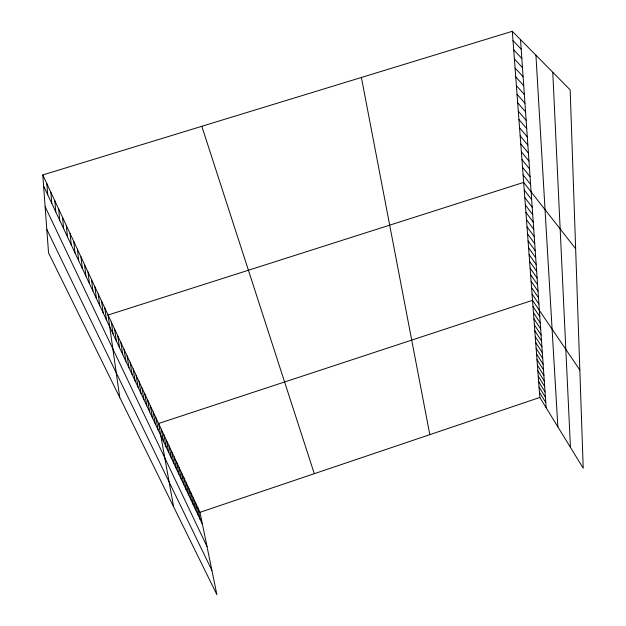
<?xml version="1.0" encoding="UTF-8"?>
<svg xmlns="http://www.w3.org/2000/svg" width="626" height="626" viewBox="0 0 626 626"><rect width="100%" height="100%" fill="white"/><g stroke="black" fill="none" stroke-linecap="round" stroke-linejoin="round"><path stroke-width="0.94" d="M199.984 512.311L539.831 397.471L512.303 31.3L42.779 174.951L48.538 252.849L216.901 594.7L199.984 512.311L42.779 174.951M512.303 31.3L570.161 89.854L583.221 468.24L539.831 397.471M513.007 40.667L521.184 49.078M513.696 49.908L521.834 58.406M514.384 59.024L522.467 67.608M515.057 68.023L523.101 76.685M515.73 76.896L523.727 85.637M516.387 85.652L524.338 94.471M517.037 94.299L524.948 103.18M517.679 102.828L525.55 111.78M518.312 111.248L526.137 120.27M518.938 119.558L526.724 128.651M519.557 127.767L527.295 136.914M520.159 135.865L527.867 145.076M520.762 143.87L528.422 153.135M521.356 151.766L528.978 161.085M521.943 159.567L529.526 168.942M522.522 167.275L530.065 176.696M523.093 174.881L530.598 184.357M575.638 248.686L523.665 182.401L108.055 315.027L119.738 397.408M524.236 190.03L531.662 199.592M524.799 197.566L532.186 207.175M525.363 205.007L532.71 214.655M525.91 212.355L533.227 222.05M526.458 219.616L533.735 229.351M526.998 226.784L534.236 236.558M527.53 233.874L534.729 243.678M528.054 240.877L535.222 250.721M528.579 247.794L535.707 257.669M529.095 254.633L536.185 264.54M529.604 261.386L536.654 271.324M530.105 268.061L537.124 278.03M530.598 274.665L537.585 284.658M531.091 281.191L538.039 291.207M531.576 287.639L538.485 297.679M532.053 294.009L538.931 304.079M579.825 369.989L532.53 300.316L158.597 423.489L173.598 506.77M532.992 306.544L539.808 316.654M533.462 312.703L540.238 322.836M533.915 318.798L540.668 328.947M534.369 324.824L541.083 334.988M534.815 330.778L541.506 340.967M535.261 336.678L541.913 346.874M535.699 342.5L542.319 352.712M536.13 348.267L542.726 358.495M536.56 353.972L543.118 364.207M536.983 359.614L543.517 369.864M537.405 365.193L543.908 375.459M537.82 370.717L544.291 380.991M538.235 376.179L544.667 386.461M538.642 381.586L545.05 391.876M539.041 386.938L545.418 397.236M539.44 392.228L545.786 402.534M46.801 229.374L211.917 570.411M45.127 206.682L207.003 546.498M43.593 185.977L202.441 524.291M201.815 126.296L314.291 473.686M197.753 507.529L200.203 519.525M195.508 502.701L197.941 514.705M193.231 497.827L195.648 509.83M190.93 492.889L193.34 504.9M188.606 487.904L191 499.916M186.258 482.857L188.629 494.884M183.88 477.763L186.243 489.79M181.477 472.607L183.825 484.634M179.052 467.395L181.376 479.422M361.398 77.468L429.819 434.647M176.595 462.121L178.903 474.156M174.114 456.792L176.399 468.827M171.602 451.401L173.871 463.436M169.059 445.947L171.305 457.982M166.485 440.43L168.715 452.465M163.887 434.851L166.093 446.886M161.258 429.201L163.449 441.236M155.905 417.714L158.049 429.733M153.174 411.869L155.295 423.888M150.42 405.953L152.517 417.965M147.626 399.959L149.7 411.963M144.809 393.903L146.852 405.898M141.946 387.768L143.972 399.756M139.058 381.563L141.046 393.535M136.124 375.271L138.096 387.236M133.158 368.91L135.099 380.858M130.161 362.47L132.07 374.403M127.117 355.944L128.995 367.869M124.042 349.339L125.889 361.241M120.928 342.657L122.735 354.535M117.766 335.88L119.55 347.743M114.574 329.018L116.319 340.865M111.334 322.069L113.04 333.885M104.816 308.086L106.459 319.863M101.545 301.059L103.141 312.804M98.227 293.938L99.784 305.652M94.87 286.731L96.388 298.414M91.466 279.423L92.945 291.074M88.016 272.02L89.448 283.641M84.518 264.524L85.911 276.105M80.981 256.926L82.327 268.468M77.389 249.218L78.688 260.721M73.751 241.417L75.003 252.873M70.065 233.506L71.27 244.915M66.325 225.485L67.483 236.847M62.537 217.347L63.641 228.67M58.695 209.107L59.744 220.368M54.798 200.75L55.792 211.956M50.847 192.268L51.786 203.419M46.84 183.668L47.717 194.764M520.519 39.626L546.154 407.784M535.934 55.213L557.86 426.877M552.774 72.264L570.45 447.41"/></g></svg>
